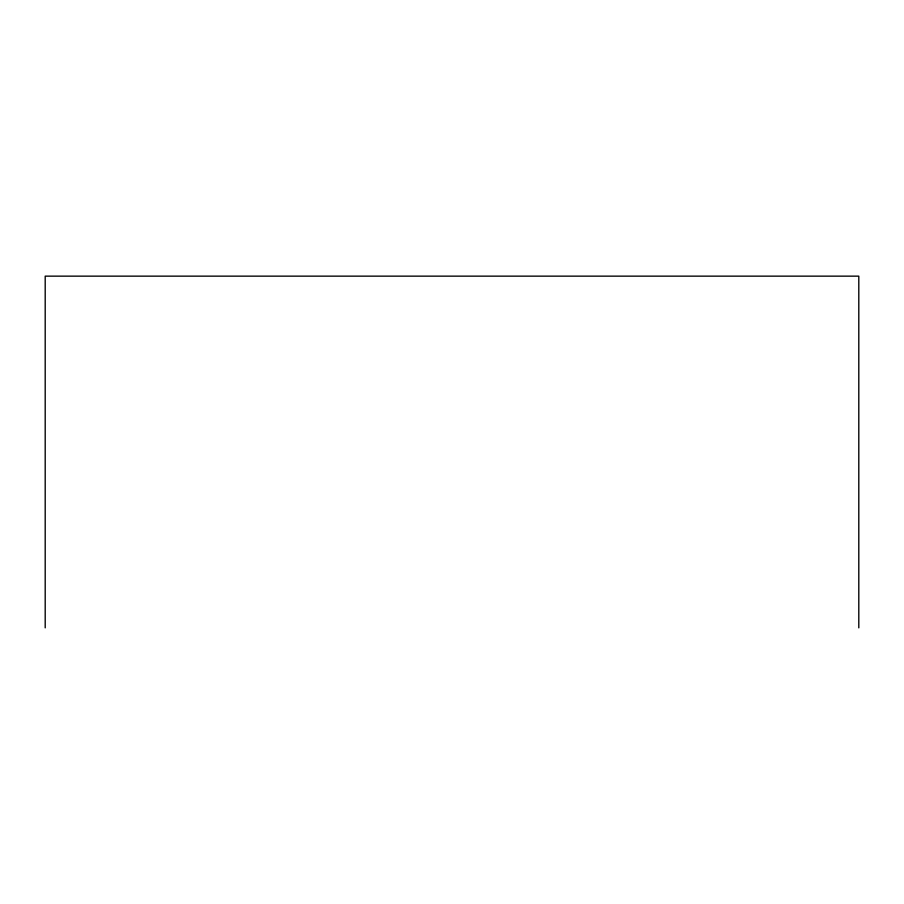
<?xml version="1.0" encoding="UTF-8"?>
<svg xmlns="http://www.w3.org/2000/svg" width="904" height="904" viewBox="0 0 904 904"><rect width="100%" height="100%" fill="white"/><g stroke="black" fill="none" stroke-linecap="round" stroke-linejoin="round"><path stroke-width="1.36" d="M858.8 627.851L858.8 276.149L45.2 276.149L45.2 627.851"/></g></svg>
